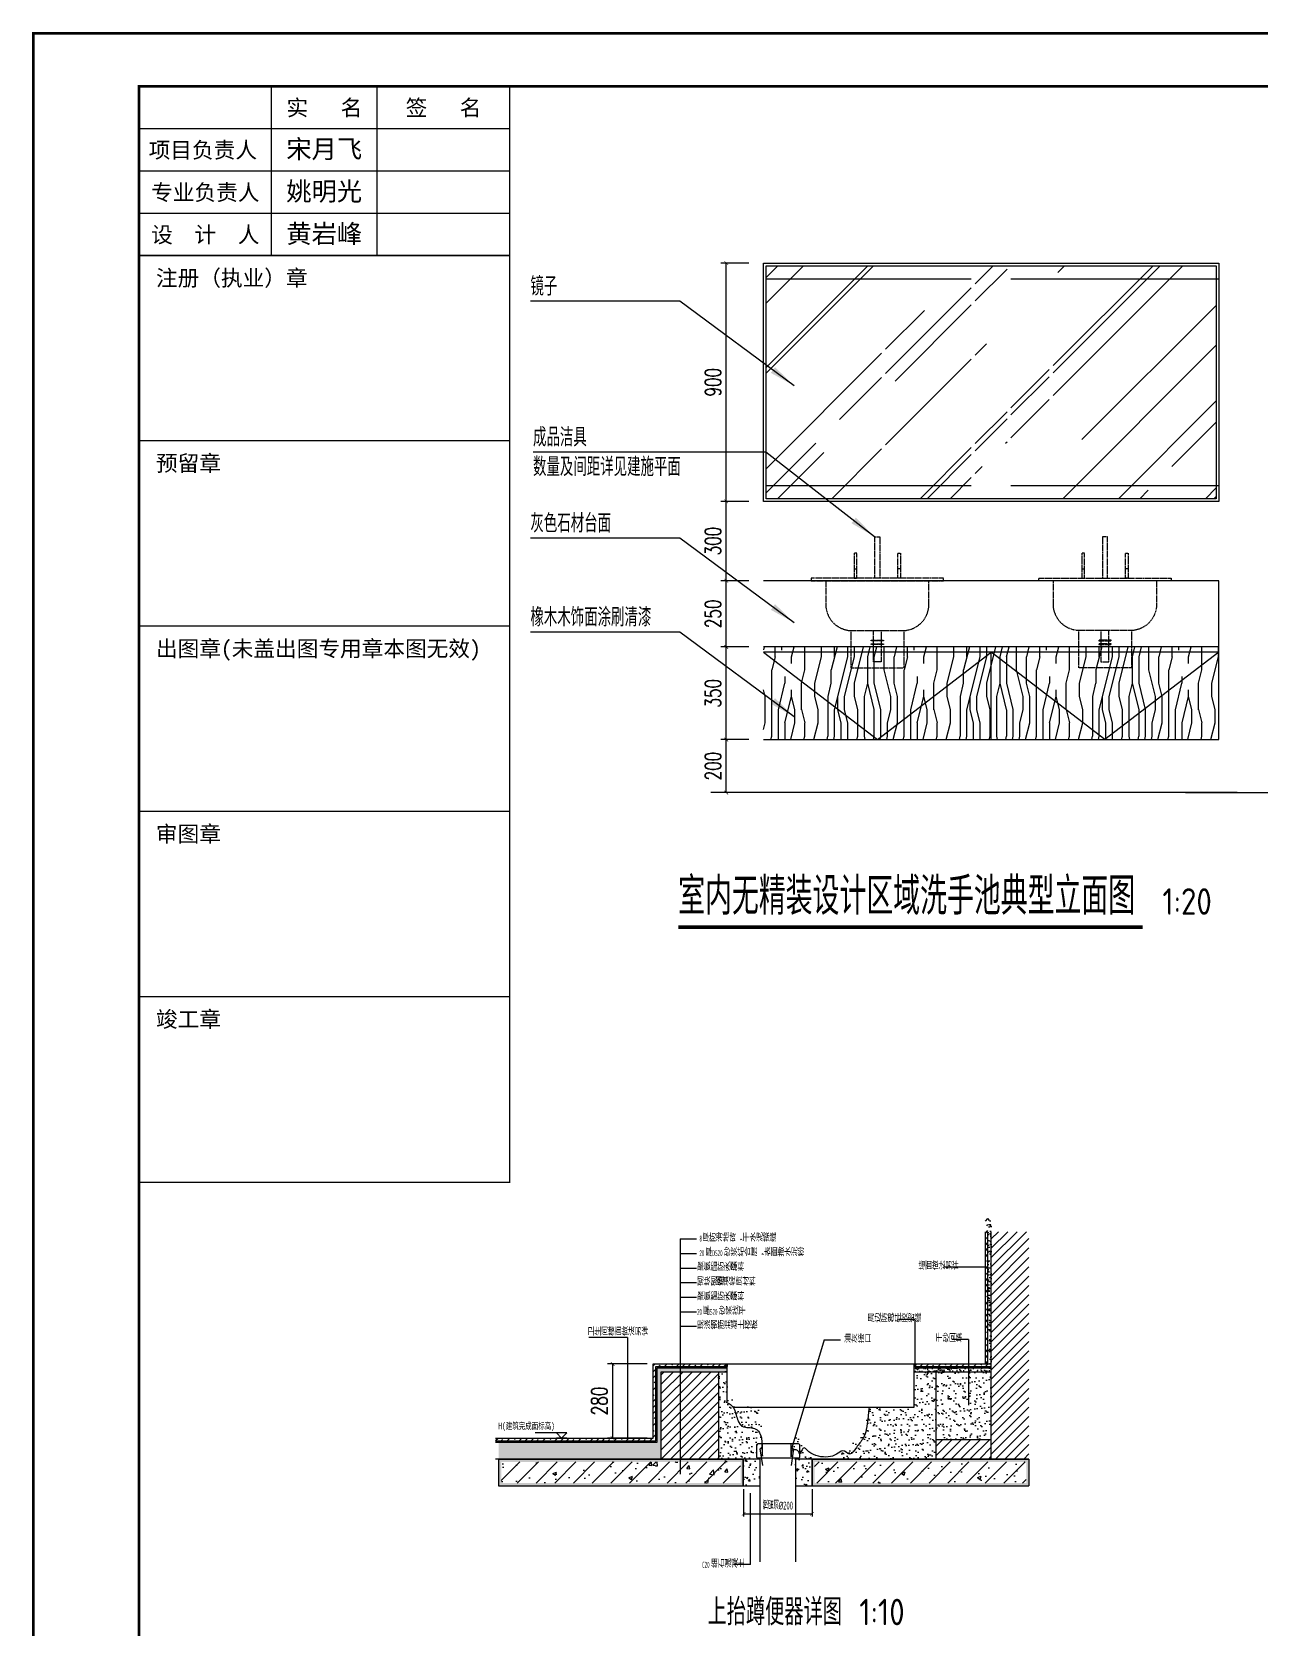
# Model space of a CAD drawing. Extents: x -40548 to 155442, y 5688 to 67136.
# Drawn here: x 138612 to 143256, y 16504 to 22537 of the extents above; entities that cross this region are included whole.
import ezdxf
from ezdxf.enums import TextEntityAlignment as Align

# ---------------------------------------------------------------- set-up
doc = ezdxf.new("R2010")
doc.units = 0
doc.header["$LTSCALE"] = 1000
doc.linetypes.add('DASH', pattern=[0.35, 0.25, -0.1])
doc.layers.get('DEFPOINTS').update_dxf_attribs({"color": 200})
for name, color, linetype in [('0-cxFrame', 155, 'Continuous'), ('A-HATCH-1', 252, 'Continuous'), ('A-LIN-V', 9, 'Continuous'), ('A-SFCE', 30, 'Continuous'), ('AD-LEVL-HIGH', 61, 'Continuous'), ('AE-STRU-MATE', 8, 'Continuous'), ('AE-WALL', 255, 'Continuous'), ('AS-WALL', 40, 'Continuous'), ('DIM_SYMB', 3, 'Continuous'), ('FF-FIXT', 31, 'Continuous'), ('HATCH', 252, 'Continuous'), ('HAT【填充】', 7, 'Continuous'), ('PUB_DIM', 3, 'Continuous'), ('PUB_TEXT', 7, 'Continuous'), ('qianming', 155, 'Continuous'), ('建-墙-填充', 8, 'Continuous'), ('建-墙-砼', 9, 'Continuous'), ('建-尺寸', 3, 'Continuous'), ('建-引出', 3, 'Continuous')]:
    doc.layers.add(name, color=color, linetype=linetype)
doc.layers.add('0-cxText', color=131, linetype='Continuous', lineweight=25)
doc.styles.add('_TCH_DIM_T3', font='SIMPLEX', dxfattribs={"width": 0.705882, "bigfont": 'GBCBIG'})
doc.styles.add('A-DIM_T3', font='SIMPLEX', dxfattribs={"width": 0.705882, "bigfont": 'GBCBIG'})
doc.styles.add('A-STANDARD', font='SIMPLEX', dxfattribs={"bigfont": 'GBCBIG'})
doc.styles.add('AUDIT_D_160810173835-4', font='STFANGSO.TTF', dxfattribs={"width": 0.7})
doc.styles.add('cx_biaoti', font='')
doc.styles.add('cx_tuming', font='simhei.ttf')
doc.styles.add('cx_tuqian1', font='')
doc.styles.get("Standard").update_dxf_attribs({"font": 'gbenor.shx', "bigfont": 'gbcbig.shx'})
doc.styles.add('TH-STYLE3', font='@TSSDENG', dxfattribs={"width": 0.7, "bigfont": '@TSSDCHN'})
doc.styles.add('TH-STYLE3_T3', font='@TSSDENG', dxfattribs={"width": 0.525, "bigfont": '@TSSDCHN'})
doc.styles.add('图框宋体', font='', dxfattribs={"width": 0.75})
doc.styles.add('黑体', font='', dxfattribs={"width": 0.9})
doc.styles.get('cx_biaoti').set_extended_font_data('SimSun')
doc.styles.get('cx_tuqian1').set_extended_font_data('SimSun')
doc.styles.get('图框宋体').set_extended_font_data('SimSun')
doc.styles.get('黑体').set_extended_font_data('冬青黑体简体中文 W3')
doc.dimstyles.new('_TCH_ARCH-20', dxfattribs={"dimscale": 20, "dimtxt": 2.975, "dimasz": 1, "dimexe": 1, "dimexo": 1, "dimgap": 1, "dimtad": 1, "dimdec": 0, "dimzin": 0, "dimdsep": 46, "dimtxsty": '_TCH_DIM_T3', "dimblk": 'ARCHTICK', "dimcen": 0.09, "dimclrt": 7, "dimazin": 2, "dimtfac": 1, "dimtdec": 0, "dimtix": 1, "dimtmove": 2, "dimatfit": 3, "dimfxl": 0, "dimtolj": 1, "dimtzin": 0, "dimarcsym": 0})
doc.dimstyles.new('A-DIM-20', dxfattribs={"dimscale": 20, "dimtxt": 2.975, "dimasz": 1, "dimexe": 1, "dimexo": 1, "dimgap": 1, "dimtad": 1, "dimdec": 0, "dimzin": 0, "dimdsep": 46, "dimtxsty": 'A-DIM_T3', "dimblk": 'ARCHTICK', "dimcen": 0.09, "dimclrt": 7, "dimazin": 2, "dimtfac": 1, "dimtdec": 0, "dimtix": 1, "dimtmove": 2, "dimatfit": 3, "dimfxl": 0, "dimtolj": 1, "dimtzin": 0, "dimarcsym": 0})
doc.dimstyles.new('TH-DIM10$TCH-10', dxfattribs={"dimscale": 10, "dimtxt": 3.022222, "dimasz": 2, "dimexe": 1, "dimexo": 0, "dimgap": 1.5, "dimtad": 1, "dimdec": 0, "dimdsep": 46, "dimtxsty": 'TH-STYLE3_T3', "dimblk": 'ARCHTICK', "dimblk1": 'ARCHTICK', "dimblk2": 'ARCHTICK', "dimcen": -1, "dimclrd": 256, "dimclre": 256, "dimclrt": 256, "dimazin": 0, "dimtfac": 1, "dimtdec": 0, "dimtix": 1, "dimtmove": 2, "dimatfit": 0, "dimldrblk": 'ARCHTICK', "dimfxl": 0, "dimtolj": 1, "dimtzin": 0, "dimlwd": -1, "dimlwe": -1, "dimarcsym": 0})
pattern_1 = [(50, (-158164.91, -71738.86), (71.726018, -6.275213), [7.5, -82.5]), (355, (-158164.91, -71738.86), (-13.875133, 75.219213), [6, -66]), (100.4514, (-158158.93, -71739.38), (57.850938, 68.943954), [6.374019, -70.114211]), (46.1842, (-158164.91, -71718.86), (106.724105, -16.551901), [11.25, -123.75]), (96.6356, (-158156.01, -71720.24), (93.46627, 97.411787), [9.56103, -105.1713]), (351.1842, (-158164.91, -71718.86), (93.466195, 97.41186), [9, -99]), (21, (-158154.91, -71723.86), (59.690705, -40.261889), [7.5, -82.5]), (326, (-158154.91, -71723.86), (24.331533, 72.515005), [6, -66]), (71.4514, (-158149.934, -71727.214), (84.022263, 32.25305), [6.374019, -70.114211]), (37.5, (-158164.908, -71738.858), (1.2159855, 33.2893854), [0, -65.2, 0, -67, 0, -66.25]), (7.5, (-158164.908, -71738.86), (26.3069537, 39.441171), [0, -38.2, 0, -63.7, 0, -25.25]), (327.5, (-158187.208, -71738.858), (53.3822436, -2.2554872), [0, -25, 0, -78, 0, -103.5]), (317.5, (-158197.21, -71738.86), (58.318617, 10.010498), [0, -32.5, 0, -51.8, 0, -73.5])]
pattern_2 = [(45, (-158164.908, -71926.998), (-17.6776766, 17.6776766), [])]
pattern_3 = [(45, (0, 0), (-35.355339, 35.355339), []), (50, (0, 0), (143.45204, -12.55043), [15, -165]), (355, (0, 0), (-27.75027, 150.43843), [12, -132]), (100.4514, (11.95, -1.05), (115.70188, 137.88791), [12.74804, -140.22842]), (46.1842, (0, 40), (213.4482, -33.1038), [22.5, -247.5]), (96.6356, (17.79, 37.24), (186.93254, 194.82357), [19.12206, -210.3426]), (351.1842, (0, 40), (186.9324, 194.82372), [18, -198]), (21, (20, 30), (119.38141, -80.52378), [15, -165]), (326, (20, 30), (48.66307, 145.03001), [12, -132]), (71.4514, (29.95, 23.29), (168.04453, 64.5061), [12.74804, -140.22842]), (37.5, (0, 0), (2.431971, 66.57877), [0, -130.4, 0, -134, 0, -132.5]), (7.5, (0, 0), (52.613907, 78.882342), [0, -76.4, 0, -127.4, 0, -50.5]), (-32.5, (-44.6, 0), (106.764487, -4.510974), [0, -50, 0, -156, 0, -207]), (-42.5, (-64.6, 0), (116.637234, 20.020996), [0, -65, 0, -103.6, 0, -147])]

# ---------------------------------------------------------------- blocks, each defined once
blk = doc.blocks.new('zjcx_lan_xinxi(Dragon)')
for p, q in [((7000, -3200), (0, -3200)), ((7000, -6700), (0, -6700)), ((7000, -10200), (0, -10200)), ((7000, -13700), (0, -13700)), ((7000, -17200), (0, -17200))]:
    blk.add_line(p, q)
at = {"const_width": 25}
blk.add_lwpolyline([(0, -20700), (7000, -20700), (7000, 0), (0, 0)], close=True, dxfattribs=at)
for points in [[(2500, -3200), (2500, 0)], [(4500, -3200), (4500, 0)], [(0, -800), (7000, -800)], [(0, -1600), (7000, -1600)], [(0, -2400), (7000, -2400)]]:
    blk.add_lwpolyline(points)
for points in [[(7000, -3200), (7000, 0)], [(0, -3200), (7000, -3200)], [(0, -20700), (7000, -20700), (7000, -3200)], [(0, -20700), (7000, -20700)]]:
    blk.add_lwpolyline(points, dxfattribs=at)
at = {"style": '图框宋体'}
for s, p in [('实   名', (3500, -400)), ('签   名', (5750, -400)), ('项目负责人', (1204, -1200)), ('专业负责人', (1250, -2000)), ('设  计  人', (1250, -2800))]:
    blk.add_text(s, height=300, dxfattribs=at).set_placement(p, align=Align.MIDDLE)
for s, p in [('注册（执业）章', (318, -3771)), ('预留章', (318, -7271)), ('出图章(未盖出图专用章本图无效)', (318, -10771)), ('审图章', (318, -14271)), ('竣工章', (318, -17771))]:
    blk.add_text(s, height=300, dxfattribs=at).set_placement(p)
blk = doc.blocks.new('T-信息(Dragon)')
at = {"layer": '0-cxFrame'}
blk.add_blockref('zjcx_lan_xinxi(Dragon)', (0, 0), dxfattribs=at)
at = {"layer": 'qianming', "color": 3, "style": 'cx_biaoti'}
for s, p in [('宋月飞', (3497, -1185)), ('姚明光', (3497, -1985)), ('黄岩峰', (3497, -2785))]:
    blk.add_text(s, height=350, dxfattribs=at).set_placement(p, align=Align.MIDDLE_CENTER)
blk = doc.blocks.new('TK22.A1 L(Dragon)')
at = {"layer": '0-cxFrame', "color": 7, "const_width": 0.5}
blk.add_lwpolyline([(0, 0), (-841, 0), (-841, 594), (0, 594)], close=True, dxfattribs=at)
at = {"layer": '0-cxFrame', "const_width": 0.5}
blk.add_lwpolyline([(-80, 10), (-821, 10), (-821, 584), (-80, 584)], close=True, dxfattribs=at)
at = {"layer": '0-cxFrame', "xscale": 0.01, "yscale": 0.01, "zscale": 0.01}
blk.add_blockref('T-信息(Dragon)', (-821, 584), dxfattribs=at)
at = {"style": '黑体', "flags": 4}
blk.add_attdef('图幅', text='', height=3.3, dxfattribs=at).set_placement((-40, 3), align=Align.RIGHT)
at = {"layer": '0-cxText', "flags": 4}
for tag, height, style, p in [('建设单位', 3.5, 'cx_tuming', (-45, 240)), ('项目名称', 3.5, 'cx_tuming', (-45, 210)), ('子项名称', 3.5, 'cx_tuming', (-45, 180)), ('工程编号', 3.3, 'cx_tuqian1', (-35, 165)), ('图名1', 3.5, 'cx_tuming', (-45, 87)), ('图名2', 3.5, 'cx_tuming', (-45, 79)), ('图名3', 3.5, 'cx_tuming', (-45, 71)), ('出图日期', 3.3, 'cx_tuqian1', (-39, 60)), ('专业', 3.3, 'cx_tuqian1', (-55, 52)), ('图号', 3.3, 'cx_tuqian1', (-55, 44)), ('版次', 3.3, 'cx_tuqian1', (-20, 44))]:
    blk.add_attdef(tag, text='', height=height, dxfattribs=dict(at, style=style)).set_placement(p, align=Align.MIDDLE)
at = {"layer": 'DEFPOINTS', "color": 6, "flags": 4}
for tag, height, style, p in [('tufu', 3.3, '黑体', (-12, 12)), ('dwfname', 4, 'cx_tuqian1', (-80, 3))]:
    blk.add_attdef(tag, text='', height=height, dxfattribs=dict(at, style=style)).set_placement(p, align=Align.RIGHT)
blk = doc.blocks.new('1232131')
at = {"layer": 'FF-FIXT', "color": 2, "linetype": 'DASH', "ltscale": 0.015}
for p, q in [((248234.7, -77855.9), (248245.5, -77855.9)), ((248410.5, -77855.9), (248399.7, -77855.9)), ((248572.6, -77890.9), (248072.6, -77890.9)), ((248072.6, -77890.9), (248072.6, -77900.9)), ((248072.6, -77900.9), (248572.6, -77900.9)), ((248572.6, -77900.9), (248572.6, -77890.9))]:
    blk.add_line(p, q, dxfattribs=at)
at = {"layer": 'FF-FIXT', "color": 8, "linetype": 'DASH', "ltscale": 0.015}
for p, q in [((248222.6, -78089.2), (248222.6, -78229.5)), ((248422.6, -78089.2), (248422.6, -78229.5)), ((248222.6, -78229.5), (248422.6, -78229.5))]:
    blk.add_line(p, q, dxfattribs=at)
at = {"layer": 'FF-FIXT', "color": 2, "linetype": 'DASH', "ltscale": 0.015, "elevation": 0}
for points in [[(248331.6, -77890.9), (248313.6, -77890.9), (248313.6, -77734.5), (248331.6, -77734.5)], [(248234.7, -77890.9), (248245.5, -77890.9), (248245.5, -77797), (248234.7, -77797)], [(248410.5, -77890.9), (248399.7, -77890.9), (248399.7, -77797), (248410.5, -77797)]]:
    blk.add_lwpolyline(points, close=True, dxfattribs=at)
at = {"layer": 'FF-FIXT', "color": 8, "linetype": 'DASH', "ltscale": 0.015}
blk.add_lwpolyline([(248127.6, -77900.9), (248127.6, -77989.3, 0.414214), (248227.6, -78089.3), (248417.6, -78089.3, 0.414214), (248517.6, -77989.3), (248517.6, -77900.9)], format="xyb", dxfattribs=at)
at = {"layer": 'FF-FIXT', "color": 8, "linetype": 'DASH', "ltscale": 0.015, "elevation": 0}
for points in [[(248307.6, -78089.3), (248337.6, -78089.3), (248337.6, -78206.6), (248307.6, -78206.6)], [(248299.3, -78125.1), (248345.9, -78125.1), (248345.9, -78128), (248299.3, -78128)], [(248299.3, -78138.7), (248345.9, -78138.7), (248345.9, -78141.6), (248299.3, -78141.6)]]:
    blk.add_lwpolyline(points, close=True, dxfattribs=at)
blk = doc.blocks.new('*U113')
for p, q in [((-200, 200), (200, 200)), ((0, 0), (-200, 200)), ((-200, 0), (200, 0)), ((200, 200), (0, 0)), ((200, 200), (1000, 200))]:
    blk.add_line(p, q)
at = {"style": 'AUDIT_D_160810173835-4', "width": 0.7}
blk.add_attdef('标高', (280, 334), '', height=250, dxfattribs=at)
blk = doc.blocks.new('_ArchTick')
at = {"color": 0, "linetype": 'ByBlock', "const_width": 0.1}
blk.add_lwpolyline([(-0.35, -0.35), (0.35, 0.35)], dxfattribs=at)
blk = doc.blocks.new('*D240')
at = {"layer": 'DEFPOINTS', "color": 0}
for p in [(141235, 19863.7), (141340.8, 19863.7), (141340.8, 19663.6)]:
    blk.add_point(p, dxfattribs=at)
at = {"layer": '建-尺寸', "color": 0, "lineweight": -2}
for p, q in [((141320.8, 19863.7), (141215, 19863.7)), ((141235, 19663.6), (141235, 19863.7)), ((141320.8, 19663.6), (141215, 19663.6))]:
    blk.add_line(p, q, dxfattribs=at)
at = {"layer": '建-尺寸', "color": 0, "lineweight": -2, "xscale": 20, "yscale": 20, "zscale": 20}
for p, rotation in [((141235, 19863.7), 90), ((141235, 19663.6), 270)]:
    blk.add_blockref('_ArchTick', p, dxfattribs=dict(at, rotation=rotation))
at = {"layer": '建-尺寸', "color": 7, "insert": (141185.2, 19763.7), "char_height": 59.5, "attachment_point": 5, "rotation": 90, "style": 'A-DIM_T3'}
blk.add_mtext('\\A1;200', dxfattribs=at)
blk = doc.blocks.new('*D241')
at = {"layer": 'DEFPOINTS', "color": 0}
for p in [(141235, 20213.7), (141340.8, 20213.7), (141340.8, 19863.7)]:
    blk.add_point(p, dxfattribs=at)
at = {"layer": '建-尺寸', "color": 0, "lineweight": -2}
for p, q in [((141320.8, 20213.7), (141215, 20213.7)), ((141235, 19863.7), (141235, 20213.7)), ((141320.8, 19863.7), (141215, 19863.7))]:
    blk.add_line(p, q, dxfattribs=at)
at = {"layer": '建-尺寸', "color": 0, "lineweight": -2, "xscale": 20, "yscale": 20, "zscale": 20}
for p, rotation in [((141235, 20213.7), 90), ((141235, 19863.7), 270)]:
    blk.add_blockref('_ArchTick', p, dxfattribs=dict(at, rotation=rotation))
at = {"layer": '建-尺寸', "color": 7, "insert": (141185.2, 20038.7), "char_height": 59.5, "attachment_point": 5, "rotation": 90, "style": 'A-DIM_T3'}
blk.add_mtext('\\A1;350', dxfattribs=at)
blk = doc.blocks.new('*D242')
at = {"layer": 'DEFPOINTS', "color": 0}
for p in [(141235, 20463.7), (141340.8, 20463.7), (141340.8, 20213.7)]:
    blk.add_point(p, dxfattribs=at)
at = {"layer": '建-尺寸', "color": 0, "lineweight": -2}
for p, q in [((141320.8, 20463.7), (141215, 20463.7)), ((141235, 20213.7), (141235, 20463.7)), ((141320.8, 20213.7), (141215, 20213.7))]:
    blk.add_line(p, q, dxfattribs=at)
at = {"layer": '建-尺寸', "color": 0, "lineweight": -2, "xscale": 20, "yscale": 20, "zscale": 20}
for p, rotation in [((141235, 20463.7), 90), ((141235, 20213.7), 270)]:
    blk.add_blockref('_ArchTick', p, dxfattribs=dict(at, rotation=rotation))
at = {"layer": '建-尺寸', "color": 7, "insert": (141185.2, 20338.7), "char_height": 59.5, "attachment_point": 5, "rotation": 90, "style": 'A-DIM_T3'}
blk.add_mtext('\\A1;250', dxfattribs=at)
blk = doc.blocks.new('*D243')
at = {"layer": 'DEFPOINTS', "color": 0}
for p in [(141235, 20763.7), (141340.8, 20763.7), (141340.8, 20463.7)]:
    blk.add_point(p, dxfattribs=at)
at = {"layer": '建-尺寸', "color": 0, "lineweight": -2}
for p, q in [((141320.8, 20763.7), (141215, 20763.7)), ((141235, 20463.7), (141235, 20763.7)), ((141320.8, 20463.7), (141215, 20463.7))]:
    blk.add_line(p, q, dxfattribs=at)
at = {"layer": '建-尺寸', "color": 0, "lineweight": -2, "xscale": 20, "yscale": 20, "zscale": 20}
for p, rotation in [((141235, 20763.7), 90), ((141235, 20463.7), 270)]:
    blk.add_blockref('_ArchTick', p, dxfattribs=dict(at, rotation=rotation))
at = {"layer": '建-尺寸', "color": 7, "insert": (141185.2, 20613.7), "char_height": 59.5, "attachment_point": 5, "rotation": 90, "style": 'A-DIM_T3'}
blk.add_mtext('\\A1;300', dxfattribs=at)
blk = doc.blocks.new('*D244')
at = {"layer": 'DEFPOINTS', "color": 0}
for p in [(141235, 21663.7), (141340.8, 21663.7), (141340.8, 20763.7)]:
    blk.add_point(p, dxfattribs=at)
at = {"layer": '建-尺寸', "color": 0, "lineweight": -2}
for p, q in [((141320.8, 21663.7), (141215, 21663.7)), ((141235, 20763.7), (141235, 21663.7)), ((141320.8, 20763.7), (141215, 20763.7))]:
    blk.add_line(p, q, dxfattribs=at)
at = {"layer": '建-尺寸', "color": 0, "lineweight": -2, "xscale": 20, "yscale": 20, "zscale": 20}
for p, rotation in [((141235, 21663.7), 90), ((141235, 20763.7), 270)]:
    blk.add_blockref('_ArchTick', p, dxfattribs=dict(at, rotation=rotation))
at = {"layer": '建-尺寸', "color": 7, "insert": (141185.2, 21213.7), "char_height": 59.5, "attachment_point": 5, "rotation": 90, "style": 'A-DIM_T3'}
blk.add_mtext('\\A1;900', dxfattribs=at)
blk = doc.blocks.new('*D248')
at = {"layer": 'DEFPOINTS', "color": 0}
for p in [(141300.4, 17032), (141559, 17032), (141559, 16939.3)]:
    blk.add_point(p, dxfattribs=at)
at = {"layer": 'PUB_DIM'}
for p, q in [((141300.4, 17032), (141300.4, 16929.3)), ((141559, 17032), (141559, 16929.3)), ((141300.4, 16939.3), (141559, 16939.3))]:
    blk.add_line(p, q, dxfattribs=at)
at = {"layer": 'PUB_DIM', "xscale": 20, "yscale": 20, "zscale": 20, "rotation": 180}
blk.add_blockref('_ArchTick', (141300.4, 16939.3), dxfattribs=at)
at = {"layer": 'PUB_DIM', "xscale": 20, "yscale": 20, "zscale": 20}
blk.add_blockref('_ArchTick', (141559, 16939.3), dxfattribs=at)
at = {"layer": 'PUB_DIM', "insert": (141429.7, 16970.2), "char_height": 30.222, "attachment_point": 5, "style": 'TH-STYLE3_T3'}
blk.add_mtext('\\A1;预留洞Ø200', dxfattribs=at)
blk = doc.blocks.new('*D249')
at = {"layer": 'DEFPOINTS', "color": 0}
for p in [(140955.7, 17505.5), (140805.7, 17225.5), (140955.7, 17225.5)]:
    blk.add_point(p, dxfattribs=at)
at = {"layer": 'PUB_DIM', "color": 0, "lineweight": -2}
for p, q in [((140935.7, 17505.5), (140785.7, 17505.5)), ((140805.7, 17505.5), (140805.7, 17225.5)), ((140935.7, 17225.5), (140785.7, 17225.5))]:
    blk.add_line(p, q, dxfattribs=at)
at = {"layer": 'PUB_DIM', "color": 0, "lineweight": -2, "xscale": 20, "yscale": 20, "zscale": 20}
for p, rotation in [((140805.7, 17505.5), 90), ((140805.7, 17225.5), 270)]:
    blk.add_blockref('_ArchTick', p, dxfattribs=dict(at, rotation=rotation))
at = {"layer": 'PUB_DIM', "color": 7, "insert": (140755.9, 17365.5), "char_height": 59.5, "attachment_point": 5, "rotation": 90, "style": '_TCH_DIM_T3'}
blk.add_mtext('\\A1;280', dxfattribs=at)

msp = doc.modelspace()

# ---------------------------------------------------------------- hatches: boundary and pattern name
at = {"layer": 'A-HATCH-1'}
h = msp.add_hatch(dxfattribs=at)
h.set_pattern_fill('普通砖', color=256, scale=10, style=0)
h.set_pattern_definition([(45, (-158164.908, -71846.998), (-17.6776766, 17.6776766), [])])
h.paths.add_polyline_path([(142378.8, 18004.9), (142236.4, 18004.9), (142236.4, 17145.5), (142378.8, 17145.5)])
h = msp.add_hatch(dxfattribs=at)
h.set_pattern_fill('普通砖', color=256, scale=10, style=0)
h.set_pattern_definition(pattern_2)
h.paths.add_polyline_path([(140989.4, 17145.5), (141205.9, 17145.5), (141205.9, 17475.5), (140989.4, 17475.5)])
h = msp.add_hatch(dxfattribs=at)
h.set_pattern_fill('普通砖', color=256, scale=10, style=0)
h.set_pattern_definition(pattern_2)
h.paths.add_polyline_path([(142026.9, 17145.5), (142236.4, 17145.5), (142236.4, 17220), (142026.9, 17220)])
at = {"layer": 'AE-STRU-MATE'}
h = msp.add_hatch(dxfattribs=at)
h.set_pattern_fill('ANSI33', color=256, scale=10)
h.set_pattern_definition([(45, (142213.876, 17505.545), (-22.4506, 22.4506), []), (45, (142236.327, 17505.545), (-22.4506, 22.4506), [15.875, -7.9375])])
h.paths.add_polyline_path([(142223.9, 18054.9), (142213.9, 18054.9), (142213.9, 17505.5), (142223.9, 17505.5)])
h = msp.add_hatch(dxfattribs=at)
h.set_pattern_fill('砂灰土', color=256, scale=5, style=0)
h.set_pattern_definition([(37.5, (142223.876, 17505.545), (-0.62993, 19.26824), [0, -15.2, 0, -17, 0, -16.25]), (7.5, (142223.876, 17505.545), (17.6978, 28.2215), [0, -8.2, 0, -13.7, 0, -5.25]), (327.5, (142211.576, 17505.545), (31.1414, 0.0566), [0, -5, 0, -18, 0, -23.5]), (317.5, (142211.576, 17505.545), (30.0613, 8.7768), [0, -2.5, 0, -11.8, 0, -13.5])])
h.paths.add_polyline_path([(142236.4, 18054.9), (142223.9, 18054.9), (142223.9, 17505.5), (142236.4, 17505.5)])
h = msp.add_hatch(dxfattribs=at)
h.set_pattern_fill('ANSI33', color=256, scale=10)
h.set_pattern_definition([(45, (140659.356, 17108.045), (-22.4506, 22.4506), []), (45, (140681.807, 17108.045), (-22.4506, 22.4506), [15.875, -7.9375])])
h.paths.add_polyline_path([(141234, 17505.5), (141060.3, 17505.5), (141060.3, 17495.5), (141234, 17495.5)])
h.paths.add_polyline_path([(140363.1, 17225.5), (140363.1, 17215.5), (140969.4, 17215.5), (140969.4, 17495.5), (141060.3, 17495.5), (141060.3, 17505.5), (140959.4, 17505.5), (140959.4, 17225.5)])
h = msp.add_hatch(dxfattribs=at)
h.set_pattern_fill('砂灰土', color=256, scale=5, style=0)
h.set_pattern_definition([(37.5, (-158164.908, -71781.358), (-0.6299336, 19.2682377), [0, -15.2, 0, -17, 0, -16.25]), (7.5, (-158164.908, -71781.358), (17.697767, 28.2214607), [0, -8.2, 0, -13.7, 0, -5.25]), (327.5, (-158177.208, -71781.358), (31.1414186, 0.0565905), [0, -5, 0, -18, 0, -23.5]), (317.5, (-158177.208, -71781.358), (30.061266, 8.7767556), [0, -2.5, 0, -11.8, 0, -13.5])])
h.paths.add_polyline_path([(141239, 17495.5), (141040, 17495.5), (141040, 17475.5), (141239, 17475.5)])
h.paths.add_polyline_path([(140375.7, 17210.5), (140375.7, 17145.5), (140989.4, 17145.5), (140989.4, 17475.5), (141040, 17475.5), (141040, 17495.5), (140969.4, 17495.5), (140969.4, 17210.5)])
h = msp.add_hatch(dxfattribs=at)
h.set_pattern_fill('砂灰土', color=256, scale=10, style=0)
h.set_pattern_definition([(37.5, (-158164.908, -71864.95), (-1.2598672, 38.5364754), [0, -30.4, 0, -34, 0, -32.5]), (7.5, (-158164.91, -71864.95), (35.395534, 56.442921), [0, -16.4, 0, -27.4, 0, -10.5]), (327.5, (-158189.508, -71864.95), (62.2828372, 0.113181), [0, -10, 0, -36, 0, -47]), (317.5, (-158189.51, -71864.95), (60.122532, 17.553511), [0, -5, 0, -23.6, 0, -27])])
edge = h.paths.add_edge_path()
edge.add_spline(control_points=[(141371.9, 17192), (141371.7, 17203.3), (141371.1, 17230.2), (141368.8, 17270.3), (141369.1, 17307.9), (141355.6, 17338.3), (141329.9, 17344.9), (141306, 17345.7), (141282.6, 17351.8), (141266.4, 17368.4), (141253.5, 17381.5), (141243, 17387), (141239, 17389.1)], knot_values=[0, 0, 0, 0, 34.180433, 80.708262, 120.167093, 147.857679, 171.298828, 194.150182, 221.009002, 240.568504, 262.594409, 275.942896, 275.942896, 275.942896, 275.942896], degree=3, periodic=0)
edge.add_line((141239, 17389.1), (141239, 17505.5))
edge.add_line((141239, 17505.5), (141205.9, 17505.5))
edge.add_line((141205.9, 17505.5), (141205.9, 17133))
edge.add_line((141205.9, 17133), (141361.7, 17133))
edge.add_line((141361.7, 17133), (141361.7, 17136.9))
edge.add_line((141361.7, 17136.9), (141355.2, 17136.9))
edge.add_arc((141355.2, 17141.9), 5, 180, 270, ccw=False)
edge.add_line((141350.2, 17141.9), (141350.2, 17187))
edge.add_arc((141355.2, 17187), 5, 90, 180, ccw=False)
edge.add_line((141355.2, 17192), (141371.9, 17192))
edge = h.paths.add_edge_path()
edge.add_spline(control_points=[(141774.8, 17342.1), (141773.3, 17350), (141767.5, 17340.2), (141764.3, 17259.1), (141726.5, 17210), (141701.6, 17210.6), (141678.6, 17175.6), (141652.3, 17149), (141618.8, 17139.5), (141582.4, 17142.6), (141544.5, 17157.2), (141526.7, 17189.2), (141511.1, 17213.6), (141510.9, 17241.7), (141481.2, 17243), (141480.6, 17226.1), (141479.8, 17217.4), (141479.9, 17212.1), (141480, 17192)], knot_values=[16.310393, 16.310393, 16.310393, 16.310393, 38.49326, 92.249087, 147.561843, 194.875893, 240.674732, 271.795015, 304.265663, 340.787868, 381.312234, 419.059968, 446.36629, 469.876213, 490.355739, 502.395542, 513.236469, 518.092091, 518.092091, 518.092091, 518.092091], degree=3, periodic=0)
edge.add_line((141480, 17192), (141507.3, 17192))
edge.add_arc((141507.3, 17187), 5, 360, 90, ccw=False)
edge.add_line((141512.3, 17187), (141512.3, 17141.9))
edge.add_arc((141507.3, 17141.9), 5, 270, 360, ccw=False)
edge.add_line((141507.3, 17136.9), (141496.3, 17136.9))
edge.add_line((141496.3, 17136.9), (141496.3, 17145.5))
edge.add_line((141496.3, 17145.5), (142026.9, 17145.5))
edge.add_line((142026.9, 17145.5), (142026.9, 17220))
edge.add_line((142026.9, 17220), (142236.4, 17220))
edge.add_line((142236.4, 17220), (142236.4, 17475.5))
edge.add_line((142236.4, 17475.5), (141945.5, 17475.5))
edge.add_line((141945.5, 17475.5), (141945.5, 17425.5))
edge.add_line((141945.5, 17425.5), (141945.5, 17342.1))
edge.add_line((141945.5, 17342.1), (141774.8, 17342.1))
h = msp.add_hatch(dxfattribs=at)
h.set_pattern_fill('砂灰土', color=256, scale=5, style=0)
h.set_pattern_definition([(37.5, (-158164.908, -71701.358), (-0.6299336, 19.2682377), [0, -15.2, 0, -17, 0, -16.25]), (7.5, (-158164.908, -71701.358), (17.697767, 28.2214607), [0, -8.2, 0, -13.7, 0, -5.25]), (327.5, (-158177.208, -71701.358), (31.1414186, 0.0565905), [0, -5, 0, -18, 0, -23.5]), (317.5, (-158177.208, -71701.358), (30.061266, 8.7767556), [0, -2.5, 0, -11.8, 0, -13.5])])
h.paths.add_polyline_path([(142236.4, 17495.5), (142075.8, 17495.5), (142075.8, 17475.5), (142236.4, 17475.5)])
h.paths.add_polyline_path([(142075.8, 17495.5), (141945.5, 17495.5), (141945.5, 17475.5), (142075.8, 17475.5)])
h = msp.add_hatch(dxfattribs=at)
h.set_pattern_fill('ANSI33', color=256, scale=10)
h.set_pattern_definition([(45, (141945.453, 17495.545), (-22.4506, 22.4506), []), (45, (141967.903, 17495.545), (-22.4506, 22.4506), [15.875, -7.9375])])
h.paths.add_polyline_path([(142236.4, 17505.5), (142075.8, 17505.5), (142075.8, 17495.5), (142236.4, 17495.5)])
h.paths.add_polyline_path([(141950.5, 17505.5), (141950.5, 17495.5), (142075.8, 17495.5), (142075.8, 17505.5)])
h = msp.add_hatch(dxfattribs=at)
h.set_pattern_fill('混凝土', color=256, scale=10, style=0)
h.set_pattern_definition(pattern_1)
h.paths.add_polyline_path([(141361.7, 17045.5), (141361.7, 17145.5), (141299, 17145.5), (141299, 17045.5)])
h = msp.add_hatch(dxfattribs=at)
h.set_pattern_fill('混凝土', color=256, scale=10, style=0)
h.set_pattern_definition(pattern_1)
h.paths.add_polyline_path([(141559, 17045.5), (141559, 17145.5), (141496.3, 17145.5), (141496.3, 17045.5)])
at = {"layer": 'HATCH'}
h = msp.add_hatch(dxfattribs=at)
h.set_pattern_fill('ANSI37', color=256, style=0)
h.set_pattern_definition([(45, (141234.0101, 17495.5453), (-1.12253, 1.12253), []), (135, (141234.0101, 17495.5453), (-1.12253, -1.12253), [])])
h.paths.add_polyline_path([(141239, 17495.5), (141234, 17495.5), (141234, 17505.5), (141239, 17505.5)])
h = msp.add_hatch(dxfattribs=at)
h.set_pattern_fill('ANSI37', color=256, style=0)
h.set_pattern_definition([(45, (141945.4527, 17495.5453), (-1.12253, 1.12253), []), (135, (141945.4527, 17495.5453), (-1.12253, -1.12253), [])])
h.paths.add_polyline_path([(141950.5, 17495.5), (141945.5, 17495.5), (141945.5, 17505.5), (141950.5, 17505.5)])
h = msp.add_hatch(dxfattribs=at)
h.set_pattern_fill('ANSI37', color=256, style=0)
h.set_pattern_definition([(45, (-158164.9079, -71758.8583), (-1.122532015, 1.122532015), []), (135, (-158164.9079, -71758.8583), (-1.122532015, -1.122532015), [])])
edge = h.paths.add_edge_path()
edge.add_spline(control_points=[(141371.9, 17184.5), (141371.8, 17187.9), (141371.8, 17191.4), (141371.7, 17194.8)], knot_values=[265.580363, 265.580363, 265.580363, 265.580363, 275.942896, 275.942896, 275.942896, 275.942896], degree=3, periodic=0)
edge.add_line((141371.7, 17194.8), (141362.2, 17184.5))
edge.add_line((141362.2, 17184.5), (141371.9, 17184.5))
h = msp.add_hatch(dxfattribs=at)
h.set_pattern_fill('ANSI37', color=256, style=0)
h.set_pattern_definition([(45, (-158175.577, -71758.8583), (-1.122532015, 1.122532015), []), (135, (-158175.577, -71758.8583), (-1.122532015, -1.122532015), [])])
edge = h.paths.add_edge_path()
edge.add_spline(control_points=[(141479.9, 17184.5), (141480, 17187.9), (141480, 17191.4), (141480.1, 17194.8)], knot_values=[265.580363, 265.580363, 265.580363, 265.580363, 275.942896, 275.942896, 275.942896, 275.942896], degree=3, periodic=0)
edge.add_line((141480.1, 17194.8), (141489.6, 17184.5))
edge.add_line((141489.6, 17184.5), (141479.9, 17184.5))
at = {"layer": 'HAT【填充】'}
h = msp.add_hatch(dxfattribs=at)
h.set_pattern_fill('AR-RROOF', color=8, scale=15, angle=45, style=0)
h.set_pattern_definition([(45, (-435468.37, -351373.54), (323.28922, 862.10459), [5715, -762, 1905, -381]), (45, (-435244.77, -350880.5), (-627.7199, 88.90454), [1143, -125.73, 2286, -285.75]), (45, (-435562.67, -351009.84), (1220.41681, 1581.4231), [3048, -533.4, 1524, -381])])
h.paths.add_polyline_path([(143085.8, 21653.7), (142470.1, 21653.7), (142470.1, 20773.7), (143085.8, 20773.7)])
h.paths.add_polyline_path([(142160.8, 20773.7), (142160.8, 21653.7), (141837, 21653.7), (141837, 20773.7)])
h.paths.add_polyline_path([(142310.8, 21653.7), (142310.8, 20773.7), (142455.1, 20773.7), (142455.1, 21653.7)])
h.paths.add_polyline_path([(142295.8, 20773.7), (142295.8, 21653.7), (142175.8, 21653.7), (142175.8, 20773.7)])
h.paths.add_polyline_path([(141385.8, 21653.7), (141385.8, 20773.7), (141822, 20773.7), (141822, 21653.7)])
h = msp.add_hatch(dxfattribs=at)
h.set_pattern_fill('木纹面5', color=250, scale=500, angle=90, style=0, pattern_type=2)
h.set_pattern_definition([(90, (-435468.37, -351373.54), (-500, 3e-14), [100, -150, 50, -200]), (90, (-435480.87, -351023.54), (-500, 3e-14), [100, -400]), (90, (-435505.87, -351073.54), (-500, 3e-14), [50, -450]), (90, (-435518.37, -351348.54), (-500, 3e-14), [25, -350, 25, -100]), (90, (-435543.37, -351173.54), (-500, 3e-14), [100, -150, 25, -225]), (90, (-435555.87, -351298.54), (-500, 3e-14), [75, -425]), (90, (-435568.37, -351173.54), (-500, 3e-14), [150, -350]), (90, (-435580.87, -351323.54), (-500, 3e-14), [100, -400]), (90, (-435593.37, -351123.54), (-500, 3e-14), [250, -250]), (90, (-435618.37, -351273.54), (-500, 3e-14), [50, -150, 100, -200]), (90, (-435630.87, -350923.54), (-500, 3e-14), [100, -400]), (90, (-435643.37, -351023.54), (-500, 3e-14), [50, -450]), (90, (-435655.87, -351123.54), (-500, 3e-14), [50, -450]), (90, (-435668.37, -351373.54), (-500, 3e-14), [100, -400]), (90, (-435680.87, -351123.54), (-500, 3e-14), [100, -400]), (90, (-435705.87, -351123.54), (-500, 3e-14), [100, -100, 100, -200]), (90, (-435730.87, -351223.54), (-500, 3e-14), [50, -250, 100, -100]), (90, (-435743.37, -351123.54), (-500, 3e-14), [150, -350]), (90, (-435768.37, -351123.54), (-500, 3e-14), [100, -400]), (90, (-435780.87, -351323.54), (-500, 3e-14), [150, -200, 50, -100]), (90, (-435805.87, -351323.54), (-500, 3e-14), [250, -250]), (90, (-435818.37, -351023.54), (-500, 3e-14), [50, -450]), (90, (-435830.87, -351173.54), (-500, 3e-14), [100, -400]), (90, (-435843.37, -351273.54), (-500, 3e-14), [50, -200, 50, -200]), (90, (-435855.87, -351323.54), (-500, 3e-14), [50, -150, 100, -200]), (90, (-435868.37, -351223.54), (-500, 3e-14), [50, -250, 50, -150]), (90, (-435880.87, -351123.54), (-500, 3e-14), [150, -350]), (90, (-435905.87, -351323.54), (-500, 3e-14), [100, -400]), (90, (-435918.37, -351073.54), (-500, 3e-14), [50, -450]), (90, (-435930.87, -350973.54), (-500, 3e-14), [50, -450]), (104.036243, (-435505.87, -351023.54), (2e-08, 500), [51.5, -2010.05276]), (104.036243, (-435618.37, -350973.54), (2e-08, 500), [51.5, -2010.05276]), (104.036243, (-435918.37, -351023.54), (2e-08, 500), [51.5, -2010.05276]), (104.036243, (-435730.87, -351173.54), (2e-08, 500), [51.5, -2010.05276]), (104.036243, (-435805.87, -351073.54), (2e-08, 500), [51.5, -2010.05276]), (104.036243, (-435768.37, -351023.54), (2e-08, 500), [51.5, -2010.05276]), (104.036243, (-435855.87, -351273.54), (2e-08, 500), [51.5, -2010.05276]), (104.036243, (-435830.87, -351073.54), (2e-08, 500), [51.5, -2010.05276]), (104.036243, (-435643.37, -350973.54), (2e-08, 500), [103, -1958.55276]), (104.036243, (-435680.87, -351023.54), (2e-08, 500), [103, -1958.55276]), (104.036243, (-435705.87, -351023.54), (2e-08, 500), [103, -1958.55276]), (255.963757, (-435543.37, -351173.54), (2e-08, -500), [51.5, -103, 51.5, -1855.55276]), (255.963757, (-435618.37, -351273.54), (2e-08, -500), [51.5, -2010.05276]), (255.963757, (-435843.37, -351273.54), (2e-08, -500), [103, -1958.55276]), (284.036243, (-435480.87, -351023.54), (-2e-08, -500), [51.5, -2010.05276]), (75.963757, (-435480.87, -350923.54), (-2e-08, 500), [51.5, -2010.05276]), (75.963757, (-435655.87, -351073.54), (-2e-08, 500), [51.5, -2010.05276]), (75.963757, (-435743.37, -350973.54), (-2e-08, 500), [51.5, -2010.05276]), (75.963757, (-435780.87, -351173.54), (-2e-08, 500), [51.5, -2010.05276]), (75.963757, (-435843.37, -351223.54), (-2e-08, 500), [51.5, -2010.05276]), (75.963757, (-435868.37, -351173.54), (-2e-08, 500), [51.5, -2010.05276]), (75.963757, (-435780.87, -351173.54), (-2e-08, 500), [51.5, -2010.05276]), (75.963757, (-435855.87, -351023.54), (-2e-08, 500), [206, -1855.55276]), (75.963757, (-435518.37, -351323.54), (-2e-08, 500), [206, -1855.55276]), (75.963757, (-435555.87, -351273.54), (-2e-08, 500), [206, -1855.55276]), (75.963757, (-435580.87, -351223.54), (-2e-08, 500), [51.5, -103, 103, -1804.05276]), (75.963757, (-435618.37, -351223.54), (-2e-08, 500), [103, -103, 103, -1752.55276]), (75.963757, (-435668.37, -351273.54), (-2e-08, 500), [206, -1855.55276]), (75.963757, (-435705.87, -351323.54), (-2e-08, 500), [206, -1855.55276]), (75.963757, (-435730.87, -351323.54), (-2e-08, 500), [206, -1855.55276]), (75.963757, (-435880.87, -350973.54), (-2e-08, 500), [51.5, -2010.05276]), (75.963768, (-435930.87, -350923.54), (-9.6e-05, 500), [103, -1958.55276]), (75.963768, (-435905.87, -351223.54), (-9.6e-05, 500), [103, -1958.55276]), (75.963758, (-435468.37, -351273.54), (-9e-06, 500), [206, -1855.55276]), (75.963758, (-435818.37, -350973.54), (-9e-06, 500), [154.5, -1907.05276]), (75.963758, (-435780.87, -350923.54), (-9e-06, 500), [309, -1752.55276])])
h.paths.add_polyline_path([(141375.8, 20213.7), (141375.8, 19863.7), (143095.8, 19863.7), (143095.8, 20213.7)])
at = {"layer": '建-墙-填充'}
h = msp.add_hatch(dxfattribs=at)
h.set_pattern_fill('钢筋混凝土', color=256, scale=20, style=0)
h.set_pattern_definition(pattern_3)
h.paths.add_polyline_path([(140385, 17135.5), (140385, 17055.5), (141289, 17055.5), (141289, 17135.5)], flags=17)
h = msp.add_hatch(dxfattribs=at)
h.set_pattern_fill('钢筋混凝土', color=256, scale=20, style=0)
h.set_pattern_definition(pattern_3)
h.paths.add_polyline_path([(141569, 17135.5), (141569, 17055.5), (142368.5, 17055.5), (142368.5, 17135.5)], flags=17)
at = {"layer": '建-墙-砼'}
for points in [[(140375, 17145.5), (140385, 17135.5), (141289, 17135.5), (141299, 17145.5)], [(140375, 17145.5), (140375, 17045.5), (140385, 17055.5), (140385, 17135.5)], [(141299, 17145.5), (141289, 17135.5), (141289, 17055.5), (141299, 17045.5)], [(141559, 17145.5), (141569, 17135.5), (142368.5, 17135.5), (142378.5, 17145.5)], [(141559, 17145.5), (141559, 17045.5), (141569, 17055.5), (141569, 17135.5)], [(142378.5, 17145.5), (142368.5, 17135.5), (142368.5, 17055.5), (142378.5, 17045.5)], [(140375, 17045.5), (141299, 17045.5), (141289, 17055.5), (140385, 17055.5)], [(141559, 17045.5), (142378.5, 17045.5), (142368.5, 17055.5), (141569, 17055.5)]]:
    msp.add_hatch(color=256, dxfattribs=at).paths.add_polyline_path(points, flags=17)
at = {"layer": '建-引出'}
for points in [[(141491.8, 21200.1), (141419.4, 21270.3), (141403.5, 21248.9)], [(141795.2, 20630.1), (141724.6, 20702.1), (141708.2, 20681.1)], [(141491.8, 20305.1), (141419.4, 20375.3), (141403.5, 20353.9)], [(141491.8, 19950.1), (141419.4, 20020.3), (141403.5, 19998.9)]]:
    msp.add_hatch(color=256, dxfattribs=at).paths.add_polyline_path(points, flags=17)

# ---------------------------------------------------------------- linework, layer by layer
at = {"layer": 'A-LIN-V'}
for p, q in [((143095.8, 20463.7, 166.6), (141375.8, 20463.7, 166.6)), ((143095.8, 19863.7, 166.6), (143095.8, 20463.7, 166.6)), ((143095.8, 20213.7, 166.6), (141375.8, 20213.7, 166.6)), ((143095.8, 20193.7, 166.6), (141375.8, 20193.7, 166.6)), ((142235.8, 19863.7, 166.6), (142235.8, 20193.7, 166.6)), ((141375.8, 19863.7, 166.6), (143095.8, 19863.7, 166.6)), ((142970, 19663.7, 254.5), (153270, 19663.7, 254.5)), ((141250, 17045.5), (141361.7, 17045.5)), ((141496.3, 17045.5), (141625, 17045.5))]:
    msp.add_line(p, q, dxfattribs=at)
at = {"layer": 'A-LIN-V', "extrusion": (-0.008898, -0.00026899, 0.99996)}
msp.add_line((143165, 19663.7, 264), (141176.3, 19663.7, 167.8), dxfattribs=at)
at = {"layer": 'A-LIN-V', "elevation": 166.6}
for points in [[(141375.8, 21663.7), (143095.8, 21663.7), (143095.8, 20763.7), (141375.8, 20763.7)], [(141385.8, 21653.7), (143085.8, 21653.7), (143085.8, 20773.7), (141385.8, 20773.7)]]:
    msp.add_lwpolyline(points, close=True, dxfattribs=at)
for points in [[(141385.8, 21603.7), (142160.8, 21603.7)], [(142310.8, 21603.7), (143095.8, 21603.7)], [(141385.8, 20823.7), (142160.8, 20823.7)], [(142310.8, 20823.7), (143095.8, 20823.7)], [(141375.8, 20193.7), (141805.8, 19863.7), (142235.8, 20193.7)], [(143095.8, 20193.7), (142665.8, 19863.7), (142235.8, 20193.7)]]:
    msp.add_lwpolyline(points, dxfattribs=at)
at = {"layer": 'A-SFCE'}
for p, q in [((141239, 17359.1), (141239, 17505.5)), ((141239, 17505.5), (141945.5, 17505.5)), ((141945.5, 17342.1), (141945.5, 17505.5)), ((141262.8, 17342.1), (141945.5, 17342.1)), ((141361.7, 17149.4), (141361.7, 16758.2)), ((141496.3, 17149.4), (141496.3, 16758.2))]:
    msp.add_line(p, q, dxfattribs=at)
at = {"layer": 'A-SFCE', "linetype": 'DASH', "ltscale": 100}
for p, q in [((140974.4, 17210.5), (140974.4, 17490.5)), ((140974.4, 17490.5), (141239, 17490.5)), ((141945.5, 17490.5), (142236.4, 17490.5)), ((140363.1, 17210.5), (140974.4, 17210.5))]:
    msp.add_line(p, q, dxfattribs=at)
at = {"layer": 'A-SFCE'}
msp.add_lwpolyline([(141355.2, 17204.5), (141507.3, 17204.5, -0.414214), (141512.3, 17199.5), (141512.3, 17154.4, -0.414214), (141507.3, 17149.4), (141355.2, 17149.4, -0.414214), (141350.2, 17154.4), (141350.2, 17199.5, -0.414214)], format="xyb", close=True, dxfattribs=at)
for points, knots in [([(141239, 17359.1), (141243, 17357), (141253.5, 17351.5), (141266.4, 17338.4), (141282.6, 17271.8), (141306, 17265.7), (141329.9, 17264.9), (141355.6, 17258.3), (141369.1, 17227.9), (141368.8, 17210.3), (141371.1, 17170.2), (141371.7, 17143.3), (141371.9, 17204.5)], [0, 0, 0, 0, 13.348486, 35.374391, 54.933894, 81.792713, 104.644067, 128.085217, 155.775802, 195.234633, 241.762463, 275.942896, 275.942896, 275.942896, 275.942896]), ([(141774.8, 17342.1), (141773.3, 17334.8), (141767.5, 17260.2), (141753.6, 17220.9), (141728.3, 17195.4), (141701.6, 17150.6), (141678.6, 17188.1), (141652.3, 17161.5), (141618.8, 17152), (141582.4, 17155.1), (141544.5, 17169.7), (141526.7, 17201.7), (141511.1, 17153.6), (141510.9, 17181.7), (141481.2, 17183), (141480.6, 17166.1), (141479.8, 17157.4), (141479.9, 17152.1), (141480, 17204.5)], [16.310393, 16.310393, 16.310393, 16.310393, 38.49326, 92.249087, 147.561843, 194.875893, 240.674732, 271.795015, 304.265663, 340.787868, 381.312234, 419.059968, 446.36629, 469.876213, 490.355739, 502.395542, 513.236469, 518.092091, 518.092091, 518.092091, 518.092091])]:
    msp.add_open_spline(points, degree=3, knots=knots, dxfattribs=at)
at = {"layer": 'AE-STRU-MATE'}
for p, q in [((141362.2, 17184.5), (141371.7, 17122.3)), ((141489.6, 17184.5), (141480.1, 17122.3))]:
    msp.add_line(p, q, dxfattribs=at)
at = {"layer": 'AE-WALL'}
for p, q in [((142236.4, 17148), (142236.4, 18004.9)), ((142236.4, 17145.5), (142236.4, 18004.9)), ((140989.4, 17145.5), (140989.4, 17475.5)), ((140989.4, 17475.5), (141239, 17475.5)), ((141205.9, 17475.5), (141205.9, 17145.5)), ((141945.5, 17475.5), (142236.4, 17475.5)), ((142026.9, 17475.5), (142026.9, 17145.5)), ((142026.9, 17220), (142236.4, 17220)), ((141361.7, 17145.5), (140363.1, 17145.5)), ((141299, 17045.5), (141299, 17145.5)), ((142378.5, 17145.5), (141496.3, 17145.5)), ((141559, 17045.5), (141559, 17145.5)), ((142378.8, 17145.5), (142236.4, 17145.5))]:
    msp.add_line(p, q, dxfattribs=at)
at = {"layer": 'AS-WALL'}
for p, q in [((142213.9, 17505.5), (142213.9, 18004.9)), ((142223.9, 17505.5), (142223.9, 18004.9)), ((140959.4, 17225.5), (140959.4, 17505.5)), ((140959.4, 17505.5), (141234, 17505.5)), ((140969.4, 17215.5), (140969.4, 17495.5)), ((140969.4, 17495.5), (141234, 17495.5)), ((141234, 17495.5), (141234, 17505.5)), ((141239, 17505.5), (141239, 17495.5)), ((141950.5, 17505.5), (142236.4, 17505.5)), ((141950.5, 17505.5), (141950.5, 17495.5)), ((141950.5, 17495.5), (142236.4, 17495.5)), ((140363.1, 17225.5), (140959.4, 17225.5)), ((140363.1, 17215.5), (140969.4, 17215.5))]:
    msp.add_line(p, q, dxfattribs=at)
for points in [[(141239, 17495.5), (141234, 17495.5), (141234, 17505.5), (141239, 17505.5)], [(141950.5, 17495.5), (141945.5, 17495.5), (141945.5, 17505.5), (141950.5, 17505.5)]]:
    msp.add_lwpolyline(points, close=True, dxfattribs=at)
at = {"layer": 'DIM_SYMB', "const_width": 14}
msp.add_lwpolyline([(141053.4, 19155.5), (142808.5, 19155.5)], dxfattribs=at)
at = {"layer": '建-墙-砼'}
for p, q in [((140375, 17145.5), (141299, 17145.5)), ((140375, 17145.5), (140375, 17045.5)), ((141299, 17145.5), (141299, 17045.5)), ((141559, 17145.5), (142378.5, 17145.5)), ((141559, 17145.5), (141559, 17045.5)), ((142378.5, 17145.5), (142378.5, 17045.5)), ((140375, 17045.5), (141299, 17045.5)), ((141559, 17045.5), (142378.5, 17045.5))]:
    msp.add_line(p, q, dxfattribs=at)
at = {"layer": '建-引出'}
for p, q in [((141060, 21520), (140495, 21520)), ((141491.8, 21200.1), (141060, 21520)), ((141385, 20950), (140505, 20950)), ((141795.2, 20630.1), (141385, 20950)), ((141060, 20625), (140495, 20625)), ((141491.8, 20305.1), (141060, 20625)), ((141060, 20270), (140495, 20270)), ((141491.8, 19950.1), (141060, 20270)), ((141060.3, 17977.8), (141060.3, 17088.6)), ((141060.3, 17977.8), (141122.2, 17977.8)), ((141060.3, 17922.8), (141122.2, 17922.8)), ((141060.3, 17867.8), (141122.2, 17867.8)), ((142213.9, 17870.6), (142056.2, 17870.6)), ((141060.3, 17812.8), (141122.2, 17812.8)), ((141060.3, 17757.8), (141122.2, 17757.8)), ((141060.3, 17702.8), (141122.2, 17702.8)), ((141060.3, 17647.8), (141122.2, 17647.8)), ((141948, 17673.5), (141886, 17673.5)), ((141948, 17673.5), (141948, 17505.5)), ((140862, 17604.8), (140715.7, 17604.8)), ((140862, 17604.8), (140862, 17224.9)), ((141605.3, 17596), (141482.3, 17189.1)), ((141605.3, 17596), (141667.2, 17596)), ((142150.1, 17598.3), (142088.2, 17598.3)), ((142150.1, 17598.3), (142150.1, 17350.3)), ((141327.1, 16748.4), (141327.1, 17017.5)), ((141327.1, 16748.4), (141265.2, 16748.4))]:
    msp.add_line(p, q, dxfattribs=at)

# ---------------------------------------------------------------- block references
msp.add_blockref('1232131', (-106516.8, 98364.6, 166.6))
at = {"xscale": -1}
msp.add_blockref('1232131', (390988.4, 98364.6, 166.6), dxfattribs=at)
at = {"layer": '0-cxFrame', "xscale": 20, "yscale": 20, "zscale": 20}
msp.add_blockref('TK22.A1 L(Dragon)', (155436.7, 10651.8), dxfattribs=at)
at = {"layer": 'AD-LEVL-HIGH'}
ref = msp.add_blockref('*U113', (140613.1, 17225.5), dxfattribs=dict(at, xscale=-0.1, yscale=0.1, zscale=0.1))
ref.add_attrib('标高', 'H(建筑完成面标高)', (140373.4, 17258.9), dxfattribs={"layer": '0', "height": 25, "rotation": 360, "style": 'AUDIT_D_160810173835-4', "width": 0.7})

# ---------------------------------------------------------------- texts
at = {"layer": 'DIM_SYMB', "color": 7}
for s, height, p in [('室内无精装设计区域洗手池典型立面图', 141.037, (141053.4, 19202.2)), ('1:20', 100, (142882.7, 19202.2)), ('上抬蹲便器详图', 100.74, (141164.4, 16518.4)), ('1:10', 100, (141737.7, 16518.4))]:
    msp.add_text(s, height=height, dxfattribs=at).set_placement(p)
at = {"layer": 'PUB_TEXT', "color": 43, "style": 'TH-STYLE3'}
for s, height, width, p in [('8', 22.2, 0.525, (141133.6, 17967.8)), ('厚防滑地砖，干水泥擦缝', 27.897, 0.7, (141144.7, 17967.8)), ('20', 22.15, 0.525, (141133.6, 17912.8)), ('厚', 27.9, 0.7, (141155.8, 17912.8)), ('DS20', 22.15, 0.525, (141180.5, 17912.8)), ('砂浆结合层，表面撒水泥粉', 27.897, 0.7, (141225.4, 17912.8)), ('聚氨酯防水涂料', 27.9, 0.7, (141124.8, 17857.8)), ('1.5', 22.15, 0.525, (141224.3, 17857.8)), ('厚', 27.9, 0.7, (141249.7, 17857.8)), ('墙面做法另详', 27.9, 0.7, (141960.9, 17861.5)), ('砌块砌筑', 27.9, 0.7, (141124.8, 17802)), ('/', 22.2, 0.525, (141181.6, 17802)), ('回填轻质材料', 27.9, 0.7, (141193.8, 17802)), ('聚氨酯防水涂料', 27.9, 0.7, (141124.8, 17746)), ('1.5', 22.15, 0.525, (141224.3, 17746)), ('厚', 27.9, 0.7, (141249.7, 17746)), ('20', 22.15, 0.525, (141124.8, 17691)), ('厚', 27.9, 0.7, (141146.9, 17691)), ('DS20', 22.15, 0.525, (141161.1, 17691)), ('砂浆找平', 27.9, 0.7, (141206, 17691)), ('周边防霉硅胶密缝', 27.9, 0.7, (141768.6, 17663.5)), ('卫生间楼面做法另详', 27.9, 0.7, (140711.4, 17612.7)), ('现浇钢筋混凝土楼板', 27.9, 0.7, (141124.8, 17637)), ('油灰接口', 27.9, 0.7, (141680.4, 17585.4)), ('干砂回填', 27.9, 0.7, (142026, 17588.2)), ('C20', 22.15, 0.525, (141143.9, 16735.9)), ('细石混凝土', 27.9, 0.7, (141177.7, 16735.9))]:
    msp.add_text(s, height=height, dxfattribs=dict(at, width=width)).set_placement(p)
at = {"layer": '建-引出', "color": 7, "style": 'A-STANDARD'}
for s, height, p in [('镜子', 70.52, (140495, 21541)), ('成品洁具', 70.52, (140505, 20971)), ('数量及间距详见建施平面', 70.519, (140505, 20859)), ('灰色石材台面', 70.52, (140495, 20646)), ('橡木木饰面涂刷清漆', 70.52, (140495, 20291))]:
    msp.add_text(s, height=height, dxfattribs=at).set_placement(p)

# ---------------------------------------------------------------- dimensions: what is measured, and where the dimension line sits
at = {"layer": 'PUB_DIM'}
dim = msp.add_aligned_dim(p1=(140955.7, 17505.5), p2=(140955.7, 17225.5), distance=-150, dimstyle='_TCH_ARCH-20', dxfattribs=at)
dim.commit()
dim.dimension.update_dxf_attribs({"geometry": '*D249', "text_midpoint": (140755.9, 17365.5)})
dim = msp.add_aligned_dim(p1=(141300.4, 17032), p2=(141559, 17032), distance=-92.7, text='预留洞Ø200', dimstyle='TH-DIM10$TCH-10', dxfattribs=at)
dim.commit()
dim.dimension.update_dxf_attribs({"geometry": '*D248', "text_midpoint": (141429.7, 16970.2)})
at = {"layer": '建-尺寸'}
for p1, p2, picture, middle in [((141340.8, 20763.7), (141340.8, 21663.7), '*D244', (141185.2, 21213.7)), ((141340.8, 20463.7), (141340.8, 20763.7), '*D243', (141185.2, 20613.7)), ((141340.8, 20213.7), (141340.8, 20463.7), '*D242', (141185.2, 20338.7)), ((141340.8, 19863.7), (141340.8, 20213.7), '*D241', (141185.2, 20038.7)), ((141340.8, 19663.6), (141340.8, 19863.7), '*D240', (141185.2, 19763.7))]:
    dim = msp.add_aligned_dim(p1=p1, p2=p2, distance=105.8, dimstyle='A-DIM-20', dxfattribs=at)
    dim.commit()
    dim.dimension.update_dxf_attribs({"geometry": picture, "text_midpoint": middle})

doc.saveas('drawing.dxf')
